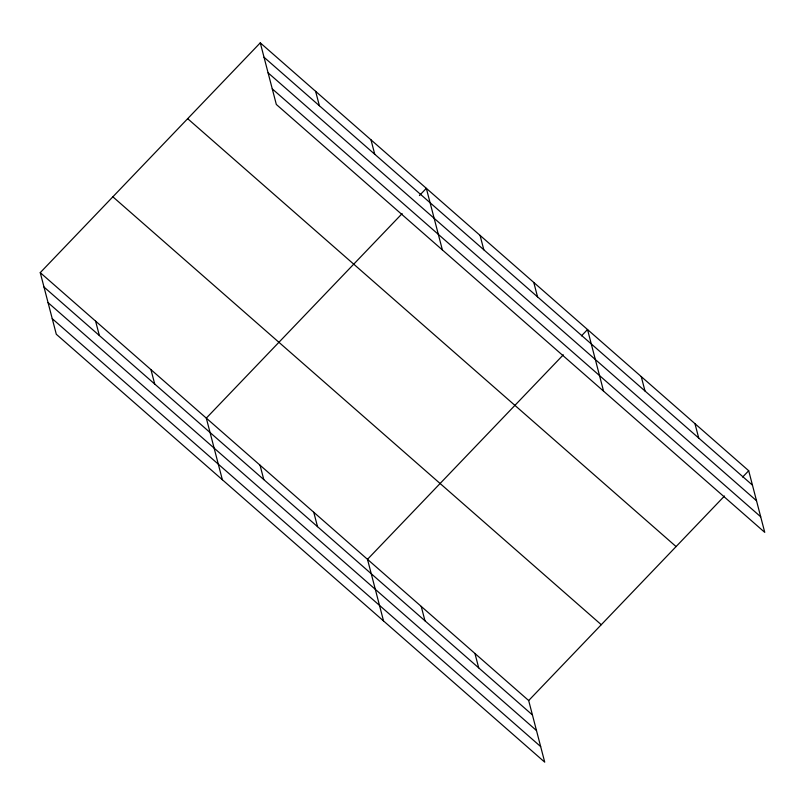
<?xml version="1.0" encoding="UTF-8"?>
<svg xmlns="http://www.w3.org/2000/svg" width="805" height="805" viewBox="0 0 805 805"><rect width="100%" height="100%" fill="white"/><g stroke="black" fill="none" stroke-linecap="round" stroke-linejoin="round"><path stroke-width="1.21" d="M40.25 272.643L528.674 700.541L544.723 762.154L56.3 334.266L40.25 272.643L260.277 42.846L748.7 470.734L764.75 532.357L276.326 104.459L260.277 42.846M402.138 213.607L206.311 418.127L222.361 479.75M419.425 195.545L426.338 188.33L442.388 249.942M563.319 354.814L367.493 559.334L383.542 620.957M581.472 335.856L587.519 329.527L603.569 391.15M528.674 700.541L724.5 496.011M742.653 477.053L748.7 470.734M264.02 57.246L752.454 485.133M268.085 72.822L756.509 500.72M272.261 88.872L760.695 516.77M187.666 118.677L676.089 546.575M112.861 196.812L601.285 624.71M44.003 287.043L532.427 714.941M48.059 302.63L536.482 730.527M52.245 318.679L540.668 746.577M694.977 423.672L698.72 438.071M641.243 376.599L644.996 390.999M533.796 282.464L537.539 296.864M480.062 235.392L483.815 249.792M370.984 139.829L374.738 154.228M474.95 653.469L478.703 667.868M315.63 91.337L319.384 105.737M421.226 606.407L424.97 620.806M313.769 512.272L317.522 526.671M260.045 465.199L263.788 479.599M150.958 369.636L154.711 384.035M95.604 321.145L99.357 335.544"/></g></svg>
